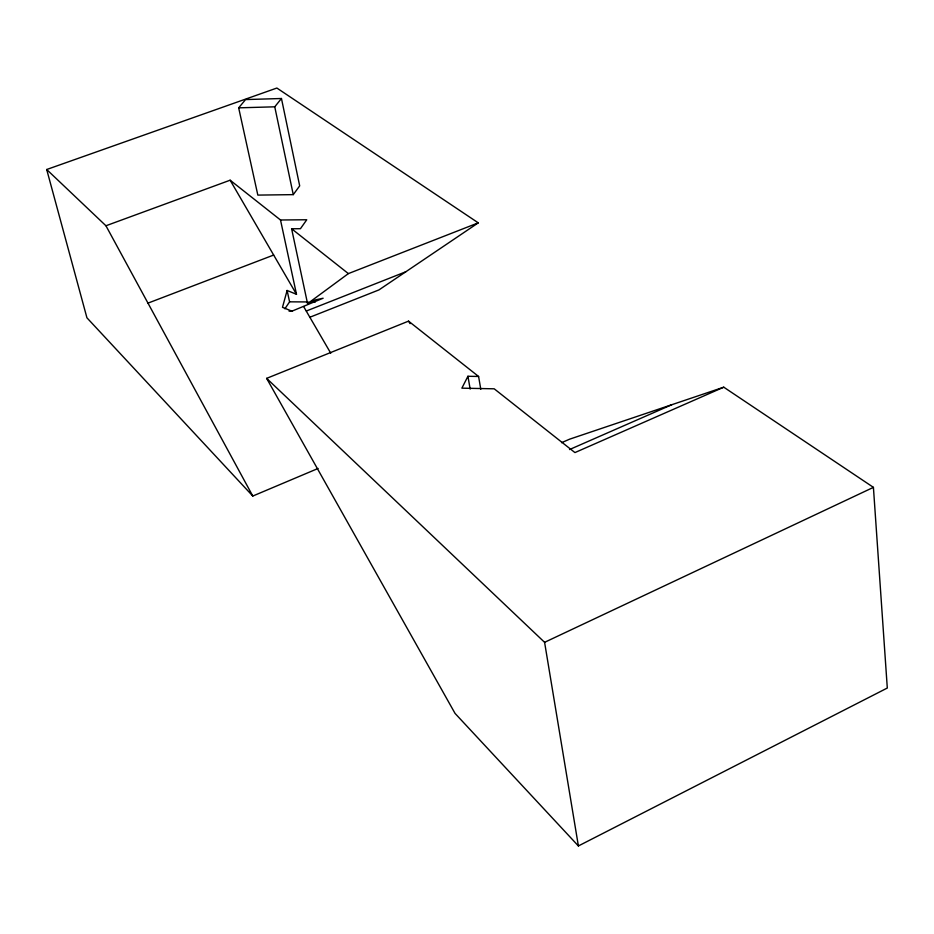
<?xml version="1.0" encoding="UTF-8"?>
<svg xmlns="http://www.w3.org/2000/svg" width="934" height="934" viewBox="0 0 934 934"><rect width="100%" height="100%" fill="white"/><g stroke="black" fill="none" stroke-linecap="round" stroke-linejoin="round"><path stroke-width="1.4" d="M280.504 219.992L296.498 294.303L287.112 290.474L282.488 307.321L291.922 311.174L323.129 298.226L315.447 299.884L307.566 303.667L291.618 228.772L300.444 228.702L306.761 219.759L280.504 219.992L230.138 180.204L105.939 225.759L46.7 169.509L276.873 88.041L478.266 222.852L378.971 289.902L309.831 317.256M478.593 376.472L467.934 376.274L461.875 388.159L494.214 388.813L574.935 452.581L723.768 387.19L873.418 487.361L887.3 688.031L578.391 845.959L455.045 713.401L266.634 378.363L408.543 321.133L478.593 376.472L480.8 389.315M284.893 308.792L289.587 301.834L287.112 290.474M293.264 194.634L299.686 185.866L281.461 98.502L245.584 99.576L238.672 107.842L257.831 195.101L293.264 194.634L274.759 106.815L281.461 98.502M307.566 303.667L348.37 273.604L478.266 222.852M266.634 378.363L544.592 642.323L873.418 487.361M569.53 449.546L671.768 404.726M561.567 442.693L569.588 439.19L723.768 387.19M46.7 169.509L86.932 317.805L252.787 496.047L318.097 468.459M306.364 310.999L405.811 271.771M147.969 303.13L273.662 255.052M238.672 107.842L274.759 106.815M289.587 301.834L308.15 301.939M311.01 301.951L315.295 301.974M289.05 311.15L291.922 311.174M291.618 228.772L348.37 273.604M408.543 321.133L410.049 323.631M230.138 180.204L296.498 294.303M303.632 306.562L330.753 353.204M105.939 225.759L252.787 496.047M467.934 376.274L470.164 389.104M544.592 642.323L578.391 845.959"/></g></svg>
